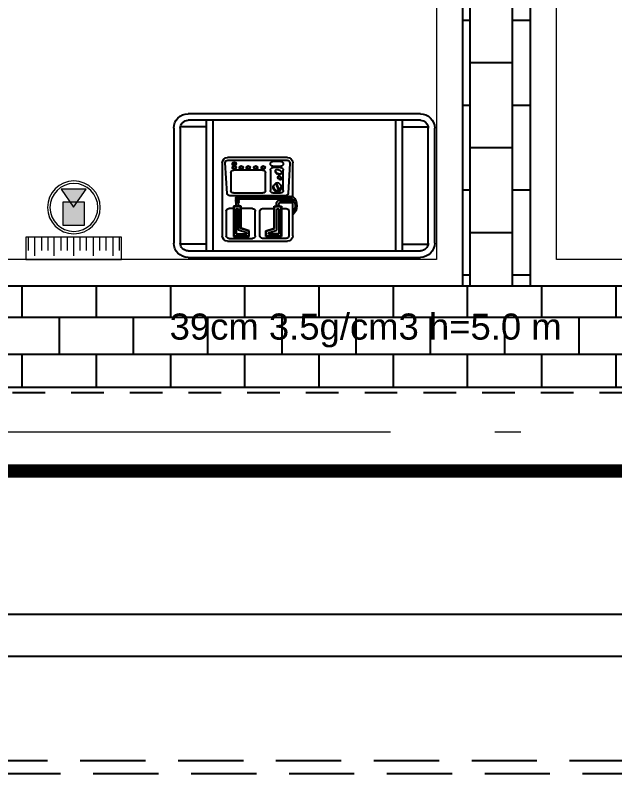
# Model space of a CAD drawing. Header units: metres. Extents: x -22 to 564, y 0 to 143.
# Drawn here: x 123.315 to 125.613, y 32.715 to 35.621 of the extents above; entities that cross this region are included whole.
import ezdxf
from ezdxf.enums import TextEntityAlignment as Align

# ---------------------------------------------------------------- set-up
doc = ezdxf.new("R2010")
doc.units = ezdxf.units.M
for name, pattern in [('EJES630', [6.3, 5.5, -0.4, 0, -0.4]), ('XREF 1N NEURO-ONCOLOGIA$0$DASHED2', [0.375, 0.25, -0.125]), ('XREF 1N NEURO-ONCOLOGIA$0$HIDDEN2', [0.1875, 0.125, -0.0625])]:
    doc.linetypes.add(name, pattern=pattern)
doc.layers.add('EJES', color=11, linetype='EJES630', lineweight=0)
doc.layers.add('XREF 1N NEURO-ONCOLOGIA$0$MUROS DE TABLAROCA', color=150, linetype='Continuous', lineweight=13)
for name, color, linetype in [('TEXTO', 7, 'Continuous'), ('XREF 1N NEURO-ONCOLOGIA$0$CONTRAVENTEOS', 6, 'XREF 1N NEURO-ONCOLOGIA$0$HIDDEN2'), ('XREF 1N NEURO-ONCOLOGIA$0$HATCH', 7, 'Continuous'), ('XREF 1N NEURO-ONCOLOGIA$0$LAMINA MULTIPERFORADA', 9, 'Continuous'), ('XREF 1N NEURO-ONCOLOGIA$0$LOSA BLINDADA', 20, 'XREF 1N NEURO-ONCOLOGIA$0$DASHED2'), ('XREF 1N NEURO-ONCOLOGIA$0$MOBILIARIO', 161, 'Continuous'), ('XREF 1N NEURO-ONCOLOGIA$0$NOVIDESA', 11, 'Continuous'), ('XREF 1N NEURO-ONCOLOGIA$0$TABIQUES BLINDADOS', 30, 'Continuous'), ('XREF 1N NEURO-ONCOLOGIA$0$TEX-MOB', 4, 'Continuous')]:
    doc.layers.add(name, color=color, linetype=linetype)
doc.styles.add('100 LOCALES 25', font='arial.ttf', dxfattribs={"height": 0.25})
doc.styles.add('XREF 1N NEURO-ONCOLOGIA$0$HANDLET', font='romans.shx')

# ---------------------------------------------------------------- blocks, each defined once
blk = doc.blocks.new('XREF 1N NEURO-ONCOLOGIA$0$A$Cd5227eae')
for p, q in [((0.055, 0.5), (0.495, 0.5)), ((0.05, 0.375), (0.05, 0.4746)), ((0.055, 0.475), (0.495, 0.475)), ((0.5, 0.375), (0.5, 0.475)), ((0, -0.445), (0, 0.445)), ((0.025, -0.445), (0.025, 0.445)), ((0.525, 0.445), (0.525, -0.445)), ((0.55, 0.445), (0.55, -0.445)), ((0.525, 0.375), (0.025, 0.375)), ((0.525, 0.35), (0.025, 0.35)), ((0.0823, -0.0439), (0.2234, -0.0439)), ((0.2186, -0.0457), (0.2099, -0.047)), ((0.2186, -0.0508), (0.2099, -0.0521)), ((0.2186, -0.0559), (0.2099, -0.0572)), ((0.2326, -0.0481), (0.2239, -0.0494)), ((0.2326, -0.0532), (0.2239, -0.0545)), ((0.2334, -0.0439), (0.3623, -0.0439)), ((0.3612, -0.0551), (0.2449, -0.0617)), ((0.0623, -0.2939), (0.0623, -0.0639)), ((0.0728, -0.069), (0.0728, -0.1599)), ((0.1772, -0.059), (0.0828, -0.059)), ((0.1872, -0.0873), (0.1872, -0.069)), ((0.2186, -0.061), (0.2099, -0.0622)), ((0.2186, -0.0661), (0.2099, -0.0673)), ((0.2186, -0.0711), (0.2099, -0.0724)), ((0.2186, -0.0762), (0.2099, -0.0775)), ((0.2186, -0.0813), (0.2099, -0.0826)), ((0.2186, -0.0864), (0.2099, -0.0876)), ((0.2326, -0.0583), (0.2239, -0.0596)), ((0.2326, -0.0634), (0.2239, -0.0646)), ((0.2326, -0.0684), (0.2239, -0.0697)), ((0.2326, -0.0735), (0.2239, -0.0748)), ((0.2326, -0.0786), (0.2239, -0.0799)), ((0.2326, -0.0837), (0.2239, -0.085)), ((0.236, -0.0717), (0.236, -0.2849)), ((0.2567, -0.0805), (0.3338, -0.0805)), ((0.3581, -0.0805), (0.3587, -0.0805)), ((0.3723, -0.2928), (0.3723, -0.0651)), ((0.3823, -0.0639), (0.3823, -0.2939)), ((0.0805, -0.0873), (0.0805, -0.1473)), ((0.1963, -0.0873), (0.0805, -0.0873)), ((0.0826, -0.0893), (0.0826, -0.1453)), ((0.1946, -0.0893), (0.0826, -0.0893)), ((0.0905, -0.0973), (0.0905, -0.1373)), ((0.1863, -0.0973), (0.0905, -0.0973)), ((0.0946, -0.1373), (0.1041, -0.1056)), ((0.1006, -0.1453), (0.1103, -0.1139)), ((0.1021, -0.1473), (0.1115, -0.1156)), ((0.1041, -0.1056), (0.1863, -0.1056)), ((0.1103, -0.1139), (0.1946, -0.1139)), ((0.1115, -0.1156), (0.1963, -0.1156)), ((0.1863, -0.1056), (0.1863, -0.0973)), ((0.1872, -0.1599), (0.1872, -0.1156)), ((0.1946, -0.1139), (0.1946, -0.0893)), ((0.1963, -0.1156), (0.1963, -0.0873)), ((0.1963, -0.0936), (0.1963, -0.1093)), ((0.1987, -0.0936), (0.1963, -0.0936)), ((0.1963, -0.1093), (0.1987, -0.1093)), ((0.1987, -0.1093), (0.1987, -0.0936)), ((0.1987, -0.0971), (0.2049, -0.0971)), ((0.1987, -0.1058), (0.2105, -0.1058)), ((0.2186, -0.0915), (0.2099, -0.0927)), ((0.2326, -0.0888), (0.2239, -0.09)), ((0.2326, -0.0939), (0.2239, -0.0951)), ((0.2326, -0.0989), (0.2239, -0.1002)), ((0.2326, -0.104), (0.2239, -0.1053)), ((0.2326, -0.1091), (0.2239, -0.1104)), ((0.2326, -0.1142), (0.2239, -0.1155)), ((0.2467, -0.1198), (0.2467, -0.0905)), ((0.2815, -0.1083), (0.2601, -0.0995)), ((0.2823, -0.1064), (0.2609, -0.0976)), ((0.3438, -0.0905), (0.3438, -0.1198)), ((0.3491, -0.1208), (0.3491, -0.0895)), ((0.3677, -0.0895), (0.3677, -0.1208)), ((0.0905, -0.1373), (0.0946, -0.1373)), ((0.2326, -0.1193), (0.2239, -0.1205)), ((0.2326, -0.1244), (0.2239, -0.1256)), ((0.2326, -0.1294), (0.2239, -0.1307)), ((0.2326, -0.1345), (0.2239, -0.1358)), ((0.2326, -0.1396), (0.2239, -0.1409)), ((0.2326, -0.1447), (0.2239, -0.1459)), ((0.3338, -0.1298), (0.2567, -0.1298)), ((0.3587, -0.1298), (0.3581, -0.1298)), ((0.0805, -0.1473), (0.1021, -0.1473)), ((0.0826, -0.1453), (0.1006, -0.1453)), ((0.0828, -0.1699), (0.1772, -0.1699)), ((0.2326, -0.1498), (0.2239, -0.151)), ((0.2326, -0.1548), (0.2239, -0.1561)), ((0.2326, -0.1599), (0.2239, -0.1612)), ((0.2326, -0.165), (0.2239, -0.1663)), ((0.2326, -0.1701), (0.2239, -0.1714)), ((0.2467, -0.2711), (0.2467, -0.1584)), ((0.2567, -0.1484), (0.3237, -0.1484)), ((0.3337, -0.1584), (0.3337, -0.2711)), ((0.0728, -0.2888), (0.0728, -0.1979)), ((0.0828, -0.1879), (0.1772, -0.1879)), ((0.1872, -0.1979), (0.1872, -0.2422)), ((0.2326, -0.1752), (0.2239, -0.1764)), ((0.2326, -0.1803), (0.2239, -0.1815)), ((0.2326, -0.1853), (0.2239, -0.1866)), ((0.2326, -0.1904), (0.2239, -0.1917)), ((0.2326, -0.1955), (0.2239, -0.1968)), ((0.2326, -0.2006), (0.2239, -0.2019)), ((0.0805, -0.2705), (0.0805, -0.2105)), ((0.0805, -0.2105), (0.1021, -0.2105)), ((0.0826, -0.2685), (0.0826, -0.2125)), ((0.0826, -0.2125), (0.1006, -0.2125)), ((0.0905, -0.2605), (0.0905, -0.2205)), ((0.0905, -0.2205), (0.0946, -0.2205)), ((0.0946, -0.2205), (0.1041, -0.2522)), ((0.1006, -0.2125), (0.1103, -0.2439)), ((0.1021, -0.2105), (0.1115, -0.2422)), ((0.2326, -0.2057), (0.2239, -0.2069)), ((0.2326, -0.2107), (0.2239, -0.212)), ((0.2326, -0.2158), (0.2239, -0.2171)), ((0.2326, -0.2209), (0.2239, -0.2222)), ((0.2326, -0.226), (0.2239, -0.2273)), ((0.2326, -0.2311), (0.2239, -0.2323)), ((0.1863, -0.2605), (0.0905, -0.2605)), ((0.1041, -0.2522), (0.1863, -0.2522)), ((0.1103, -0.2439), (0.1946, -0.2439)), ((0.1115, -0.2422), (0.1963, -0.2422)), ((0.1863, -0.2522), (0.1863, -0.2605)), ((0.1946, -0.2439), (0.1946, -0.2685)), ((0.1963, -0.2422), (0.1963, -0.2705)), ((0.1963, -0.2485), (0.1963, -0.2642)), ((0.1987, -0.2485), (0.1963, -0.2485)), ((0.1987, -0.2642), (0.1987, -0.2485)), ((0.1987, -0.252), (0.2092, -0.252)), ((0.1987, -0.2607), (0.2105, -0.2607)), ((0.2105, -0.2607), (0.2092, -0.252)), ((0.2156, -0.2607), (0.2143, -0.252)), ((0.2207, -0.2607), (0.2194, -0.252)), ((0.2326, -0.2362), (0.2239, -0.2374)), ((0.2326, -0.2412), (0.2239, -0.2425)), ((0.2326, -0.2463), (0.2239, -0.2476)), ((0.2257, -0.2607), (0.2245, -0.252)), ((0.2308, -0.2607), (0.2296, -0.252)), ((0.1963, -0.2705), (0.0805, -0.2705)), ((0.1946, -0.2685), (0.0826, -0.2685)), ((0.1872, -0.2705), (0.1872, -0.2888)), ((0.1963, -0.2642), (0.1987, -0.2642)), ((0.3237, -0.2811), (0.2567, -0.2811)), ((0.3623, -0.3139), (0.0823, -0.3139)), ((0.1772, -0.2988), (0.0828, -0.2988)), ((0.2449, -0.2949), (0.3623, -0.3028)), ((0.525, -0.35), (0.025, -0.35)), ((0.025, -0.375), (0.525, -0.375)), ((0.05, -0.375), (0.05, -0.475)), ((0.5, -0.375), (0.5, -0.475)), ((0.495, -0.475), (0.055, -0.475)), ((0.495, -0.5), (0.055, -0.5))]:
    blk.add_line(p, q)
blk.add_circle((0.271, -0.1031), 0.0142)
for centre, radius, start, end in [((0.055, 0.445), 0.055, 90, 180), ((0.495, 0.445), 0.055, 0, 90), ((0.055, 0.445), 0.03, 90, 180), ((0.495, 0.445), 0.03, 0, 90), ((0.495, 0.445), 0.03, 0, 90), ((0.1981, -0.076), 0.0477, 43.7553, 137.6597), ((0.0823, -0.0639), 0.02, 90, 180), ((0.199, -0.0726), 0.0377, 48.7809, 130.2638), ((0.2118, -0.0445), 0.00318, 169.9708, 233.1301), ((0.2118, -0.0495), 0.00318, 126.8699, 233.1301), ((0.2118, -0.0546), 0.00318, 126.8699, 233.1301), ((0.2118, -0.0597), 0.00318, 126.8699, 233.1301), ((0.2167, -0.0432), 0.00318, 306.8699, 346.9472), ((0.2167, -0.0483), 0.00318, 306.8699, 53.1301), ((0.2167, -0.0533), 0.00318, 306.8699, 53.1301), ((0.2167, -0.0584), 0.00318, 306.8699, 53.1301), ((0.2258, -0.0469), 0.00318, 126.8699, 233.1301), ((0.2258, -0.0519), 0.00318, 126.8699, 233.1301), ((0.2258, -0.057), 0.00318, 126.8699, 233.1301), ((0.2307, -0.0456), 0.00318, 306.8699, 53.1301), ((0.2307, -0.0507), 0.00318, 306.8699, 53.1301), ((0.2307, -0.0557), 0.00318, 306.8699, 53.1301), ((0.3623, -0.0651), 0.01, 0, 96.3402), ((0.3623, -0.0639), 0.02, 0, 90), ((0.0828, -0.069), 0.01, 90, 180), ((0.1772, -0.069), 0.01, 0, 90), ((0.2118, -0.0648), 0.00318, 126.8699, 233.1301), ((0.2118, -0.0699), 0.00318, 126.8699, 233.1301), ((0.2118, -0.0749), 0.00318, 126.8699, 233.1301), ((0.2118, -0.08), 0.00318, 126.8699, 233.1301), ((0.2118, -0.0851), 0.00318, 126.8699, 233.1301), ((0.2167, -0.0635), 0.00318, 306.8699, 53.1301), ((0.2167, -0.0686), 0.00318, 306.8699, 53.1301), ((0.2167, -0.0737), 0.00318, 306.8699, 53.1301), ((0.2167, -0.0788), 0.00318, 306.8699, 53.1301), ((0.2167, -0.0838), 0.00318, 306.8699, 53.1301), ((0.2167, -0.0889), 0.00318, 306.8699, 53.1301), ((0.2258, -0.0621), 0.00318, 126.8699, 233.1301), ((0.2258, -0.0672), 0.00318, 126.8699, 233.1301), ((0.2258, -0.0723), 0.00318, 126.8699, 233.1301), ((0.2258, -0.0773), 0.00318, 126.8699, 233.1301), ((0.2258, -0.0824), 0.00318, 126.8699, 233.1301), ((0.2258, -0.0875), 0.00318, 126.8699, 233.1301), ((0.2307, -0.0608), 0.00318, 306.8699, 53.1301), ((0.2307, -0.0659), 0.00318, 306.8699, 53.1301), ((0.2307, -0.071), 0.00318, 306.8699, 53.1301), ((0.2307, -0.0761), 0.00318, 306.8699, 53.1301), ((0.2307, -0.0812), 0.00318, 306.8699, 53.1301), ((0.2307, -0.0862), 0.00318, 306.8699, 53.1301), ((0.246, -0.0717), 0.01, 96.3402, 180), ((0.2567, -0.0905), 0.01, 90, 180), ((0.2676, -0.1031), 0.016, 53.8259, 306.1741), ((0.3338, -0.0905), 0.01, 0, 90), ((0.3581, -0.0895), 0.009, 90, 180), ((0.3587, -0.0895), 0.009, 0, 90), ((0.2044, -0.0915), 0.00557, 265.1662, 347.7316), ((0.2118, -0.0902), 0.00318, 126.8699, 233.1301), ((0.2078, -0.0948), 0.0113, 283.5627, 17.4393), ((0.2258, -0.0926), 0.00318, 126.8699, 233.1301), ((0.2258, -0.0977), 0.00318, 126.8699, 233.1301), ((0.2258, -0.1028), 0.00318, 126.8699, 233.1301), ((0.2258, -0.1078), 0.00318, 126.8699, 233.1301), ((0.2258, -0.1129), 0.00318, 126.8699, 233.1301), ((0.2258, -0.118), 0.00318, 126.8699, 233.1301), ((0.2307, -0.0913), 0.00318, 306.8699, 53.1301), ((0.2307, -0.0964), 0.00318, 306.8699, 53.1301), ((0.2307, -0.1015), 0.00318, 306.8699, 53.1301), ((0.2307, -0.1066), 0.00318, 306.8699, 53.1301), ((0.2307, -0.1116), 0.00318, 306.8699, 53.1301), ((0.2307, -0.1167), 0.00318, 306.8699, 53.1301), ((0.2605, -0.0986), 0.00103, 67.7128, 247.7128), ((0.2819, -0.1073), 0.00103, 247.7128, 67.7128), ((0.2258, -0.1231), 0.00318, 126.8699, 233.1301), ((0.2258, -0.1282), 0.00318, 126.8699, 233.1301), ((0.2258, -0.1332), 0.00318, 126.8699, 233.1301), ((0.2258, -0.1383), 0.00318, 126.8699, 233.1301), ((0.2258, -0.1434), 0.00318, 126.8699, 233.1301), ((0.2307, -0.1218), 0.00318, 306.8699, 53.1301), ((0.2307, -0.1269), 0.00318, 306.8699, 53.1301), ((0.2307, -0.132), 0.00318, 306.8699, 53.1301), ((0.2307, -0.1371), 0.00318, 306.8699, 53.1301), ((0.2307, -0.1421), 0.00318, 306.8699, 53.1301), ((0.2307, -0.1472), 0.00318, 306.8699, 53.1301), ((0.2567, -0.1198), 0.01, 180, 270), ((0.3338, -0.1198), 0.01, 270, 0), ((0.3581, -0.1208), 0.009, 180, 270), ((0.3587, -0.1208), 0.009, 270, 0), ((0.0828, -0.1599), 0.01, 180, 270), ((0.1772, -0.1599), 0.01, 270, 0), ((0.2258, -0.1485), 0.00318, 126.8699, 233.1301), ((0.2258, -0.1536), 0.00318, 126.8699, 233.1301), ((0.2258, -0.1587), 0.00318, 126.8699, 233.1301), ((0.2258, -0.1637), 0.00318, 126.8699, 233.1301), ((0.2258, -0.1688), 0.00318, 126.8699, 233.1301), ((0.2258, -0.1739), 0.00318, 126.8699, 233.1301), ((0.2307, -0.1523), 0.00318, 306.8699, 53.1301), ((0.2307, -0.1574), 0.00318, 306.8699, 53.1301), ((0.2307, -0.1625), 0.00318, 306.8699, 53.1301), ((0.2307, -0.1675), 0.00318, 306.8699, 53.1301), ((0.2307, -0.1726), 0.00318, 306.8699, 53.1301), ((0.2567, -0.1584), 0.01, 90, 180), ((0.3237, -0.1584), 0.01, 0, 90), ((0.0828, -0.1979), 0.01, 90, 180), ((0.1772, -0.1979), 0.01, 0, 90), ((0.2258, -0.179), 0.00318, 126.8699, 233.1301), ((0.2258, -0.1841), 0.00318, 126.8699, 233.1301), ((0.2258, -0.1891), 0.00318, 126.8699, 233.1301), ((0.2258, -0.1942), 0.00318, 126.8699, 233.1301), ((0.2258, -0.1993), 0.00318, 126.8699, 233.1301), ((0.2258, -0.2044), 0.00318, 126.8699, 233.1301), ((0.2307, -0.1777), 0.00318, 306.8699, 53.1301), ((0.2307, -0.1828), 0.00318, 306.8699, 53.1301), ((0.2307, -0.1879), 0.00318, 306.8699, 53.1301), ((0.2307, -0.193), 0.00318, 306.8699, 53.1301), ((0.2307, -0.198), 0.00318, 306.8699, 53.1301), ((0.2307, -0.2031), 0.00318, 306.8699, 53.1301), ((0.2258, -0.2095), 0.00318, 126.8699, 233.1301), ((0.2258, -0.2146), 0.00318, 126.8699, 233.1301), ((0.2258, -0.2196), 0.00318, 126.8699, 233.1301), ((0.2258, -0.2247), 0.00318, 126.8699, 233.1301), ((0.2258, -0.2298), 0.00318, 126.8699, 233.1301), ((0.2258, -0.2349), 0.00318, 126.8699, 233.1301), ((0.2307, -0.2082), 0.00318, 306.8699, 53.1301), ((0.2307, -0.2133), 0.00318, 306.8699, 53.1301), ((0.2307, -0.2184), 0.00318, 306.8699, 53.1301), ((0.2307, -0.2234), 0.00318, 306.8699, 53.1301), ((0.2307, -0.2285), 0.00318, 306.8699, 53.1301), ((0.2307, -0.2336), 0.00318, 306.8699, 53.1301), ((0.2117, -0.2538), 0.00304, 27.2871, 143.5026), ((0.213, -0.2595), 0.00282, 205.6337, 334.3663), ((0.2168, -0.2539), 0.00318, 36.8699, 143.1301), ((0.2181, -0.2588), 0.00318, 216.8699, 323.1301), ((0.2219, -0.254), 0.00325, 38.5416, 141.4585), ((0.2232, -0.2595), 0.00282, 205.6337, 334.3663), ((0.2258, -0.24), 0.00318, 126.8699, 233.1301), ((0.2258, -0.245), 0.00318, 126.8699, 233.1301), ((0.2221, -0.2501), 0.00303, 321.1524, 54.8176), ((0.227, -0.2539), 0.00318, 36.8699, 143.1301), ((0.2283, -0.2588), 0.00318, 216.8699, 323.1301), ((0.2138, -0.2513), 0.0194, 331.0927, 14.8469), ((0.2307, -0.2387), 0.00318, 306.8699, 53.1301), ((0.2307, -0.2438), 0.00318, 306.8699, 53.1301), ((0.0828, -0.2888), 0.01, 180, 270), ((0.1772, -0.2888), 0.01, 270, 0), ((0.246, -0.2849), 0.01, 180, 263.6598), ((0.2567, -0.2711), 0.01, 180, 270), ((0.3237, -0.2711), 0.01, 270, 0), ((0.0823, -0.2939), 0.02, 180, 270), ((0.3623, -0.2928), 0.01, 270, 0), ((0.3623, -0.2939), 0.02, 270, 0), ((0.055, -0.445), 0.055, 180, 270), ((0.055, -0.445), 0.03, 180, 270), ((0.495, -0.445), 0.055, 270, 0), ((0.495, -0.445), 0.03, 270, 0)]:
    blk.add_arc(centre, radius, start, end)
at = {"extrusion": (0, 0, -1)}
for centre, major_axis, ratio, start_param, end_param in [((0.304, -0.0945), (-0.00411, 0.00713), 0.581852, 3.071382, 6.44697), ((0.305, -0.094), (-0.00411, 0.00713), 0.581852, -3.141592653589793, 3.141592653589793), ((0.3281, -0.0983), (-0.0066, 0.0114), 0.55636, -3.141592653589793, 3.141592653589793), ((0.3258, -0.0997), (-0.0066, 0.0114), 0.55636, 2.953797, 6.470981), ((0.3434, -0.1573), (0, 0.00823), 0.581852, 2.937621, 6.487157), ((0.3453, -0.1573), (0, 0.00823), 0.581852, -3.141592653589793, 3.141592653589793), ((0.3434, -0.1859), (0, 0.00823), 0.581852, 2.937621, 6.487157), ((0.3453, -0.1859), (0, 0.00823), 0.581852, -3.141592653589793, 3.141592653589793), ((0.3434, -0.2147), (0, 0.00823), 0.581852, 2.937621, 6.487157), ((0.3453, -0.2147), (0, 0.00823), 0.581852, -3.141592653589793, 3.141592653589793), ((0.3434, -0.2412), (0, 0.00823), 0.581852, 2.937621, 6.487157), ((0.3434, -0.268), (0, 0.00823), 0.581852, 2.937621, 6.487157), ((0.3453, -0.2412), (0, 0.00823), 0.581852, -3.141592653589793, 3.141592653589793), ((0.3453, -0.268), (0, 0.00823), 0.581852, -3.141592653589793, 3.141592653589793), ((0.3582, -0.268), (0, 0.00823), 0.581852, 2.937621, 6.487157), ((0.3602, -0.268), (0, 0.00823), 0.581852, -3.141592653589793, 3.141592653589793)]:
    blk.add_ellipse(centre, major_axis=major_axis, ratio=ratio, start_param=start_param, end_param=end_param, dxfattribs=at)
blk = doc.blocks.new('XREF 1N NEURO-ONCOLOGIA$0$A$Ce07ac8d1')
at = {"transparency": 33554559}
for points in [[(1.0216, -0.1301), (0.9389, -0.1301), (1.0216, -0.2181)], [(1.0216, -0.2181), (0.9389, -0.1301), (0.9389, -0.2181)], [(1.0279, -0.2679), (0.9792, -0.199), (0.9315, -0.2679)]]:
    blk.add_hatch(color=256, dxfattribs=at).paths.add_polyline_path(points)
at = {"lineweight": 9}
for points in [[(0.7969, 0.0013), (1.1625, 0.0013), (1.1625, -0.0846), (0.7969, -0.0846)], [(0.9389, -0.2181), (0.9389, -0.1301), (1.0216, -0.1301), (1.0216, -0.2181)], [(1.0279, -0.2679), (0.9315, -0.2679), (0.9792, -0.199)]]:
    blk.add_lwpolyline(points, close=True, dxfattribs=at)
for points in [[(0.8298, -0.0846), (0.8298, -0.0136)], [(0.9039, -0.0846), (0.9039, -0.0136)], [(0.9792, -0.0846), (0.9792, -0.0136)], [(1.0544, -0.0846), (1.0544, -0.0136)], [(1.1297, -0.0846), (1.1297, -0.0136)], [(0.8054, -0.0846), (0.8054, -0.0337)], [(0.8563, -0.0846), (0.8563, -0.0337)], [(0.8806, -0.0846), (0.8806, -0.0337)], [(0.9304, -0.0846), (0.9304, -0.0337)], [(0.9548, -0.0846), (0.9548, -0.0337)], [(1.0036, -0.0846), (1.0036, -0.0337)], [(1.0279, -0.0846), (1.0279, -0.0337)], [(1.0788, -0.0846), (1.0788, -0.0337)], [(1.1032, -0.0846), (1.1032, -0.0337)], [(1.154, -0.0846), (1.154, -0.0337)]]:
    blk.add_lwpolyline(points, dxfattribs=at)
for radius in [0.1012, 0.0917]:
    blk.add_circle((0.9808, -0.1985), radius, dxfattribs=at)
blk = doc.blocks.new('XREF 1N NEURO-ONCOLOGIA')
at = {"layer": 'XREF 1N NEURO-ONCOLOGIA$0$HATCH'}
h = blk.add_hatch(dxfattribs=at)
h.set_pattern_fill('AR-B816', color=256, scale=0.0007, angle=90)
h.set_pattern_definition([(90, (0.04226, -0.01852), (-0.14224, 9e-18), []), (180, (0.04226, -0.01852), (-0.14224, -0.14224), [0.14224, -0.14224])])
h.paths.add_polyline_path([(0.7439, 23.2376), (1.1339, 23.2376), (1.1339, 16.9576), (0.7439, 16.9576)])
h = blk.add_hatch(dxfattribs=at)
h.set_pattern_fill('AR-B816', color=256, scale=0.0008)
h.set_pattern_definition([(0, (0, -0.05), (0, 0.16256), []), (90, (0, -0.05), (-0.16256, 0.16256), [0.16256, -0.16256])])
h.paths.add_polyline_path([(4.7539, 19.3876), (1.1339, 19.3876), (1.1339, 19.1276), (4.7539, 19.1276)])
at = {"layer": 'XREF 1N NEURO-ONCOLOGIA$0$CONTRAVENTEOS', "elevation": 0}
blk.add_lwpolyline([(0.7239, 16.9376), (0.7239, 23.2576), (0.4239, 23.2576), (0.4239, 16.9376)], close=True, dxfattribs=at)
at = {"layer": 'XREF 1N NEURO-ONCOLOGIA$0$LAMINA MULTIPERFORADA', "linetype": 'XREF 1N NEURO-ONCOLOGIA$0$DASHED2'}
for points in [[(17.0364, 51.2076), (17.0364, 26.858), (22.334, 26.8578), (22.334, -3.0724), (-0.7361, -3.0724), (-0.7361, 52.1676), (10.057, 52.1676)], [(16.9864, 51.2076), (16.9864, 26.808), (22.284, 26.8078), (22.284, -3.0224), (-0.6861, -3.0224), (-0.6861, 52.1176), (10.057, 52.1176)]]:
    blk.add_lwpolyline(points, dxfattribs=at)
at = {"layer": 'XREF 1N NEURO-ONCOLOGIA$0$LOSA BLINDADA', "const_width": 0.05, "elevation": 0}
blk.add_lwpolyline([(0.4239, 23.9076), (7.5739, 23.9076), (7.5739, 16.2876), (0.4239, 16.2876)], close=True, dxfattribs=at)
at = {"layer": 'XREF 1N NEURO-ONCOLOGIA$0$MUROS DE TABLAROCA'}
blk.add_lwpolyline([(3.5888, 16.9676), (1.2339, 16.9676), (1.2339, 19.0276), (4.8539, 19.0276), (4.8539, 19.4876), (1.2339, 19.4876), (1.2339, 23.0976), (6.6339, 23.0976), (6.6339, 16.9676), (5.4868, 16.9676), (5.4868, 16.0876), (6.9239, 16.0876)], dxfattribs=at)
at = {"layer": 'XREF 1N NEURO-ONCOLOGIA$0$NOVIDESA'}
for points in [[(-0.2861, 14.6376), (-0.2861, 32.3576)], [(-0.1261, 14.7976), (-0.1261, 32.1976)]]:
    blk.add_lwpolyline(points, dxfattribs=at)
at = {"layer": 'XREF 1N NEURO-ONCOLOGIA$0$TABIQUES BLINDADOS'}
blk.add_lwpolyline([(0.7439, 23.2376), (1.1339, 23.2376), (1.1339, 16.9576), (0.7439, 16.9576)], close=True, dxfattribs=at)
at = {"layer": 'XREF 1N NEURO-ONCOLOGIA$0$TABIQUES BLINDADOS', "elevation": 0}
blk.add_lwpolyline([(4.7539, 19.3876), (1.1339, 19.3876), (1.1339, 19.1276), (4.7539, 19.1276)], close=True, dxfattribs=at)
at = {"layer": 'XREF 1N NEURO-ONCOLOGIA$0$MOBILIARIO', "xscale": -1}
for name, p, rotation in [('XREF 1N NEURO-ONCOLOGIA$0$A$Ce07ac8d1', (1.2352, 21.8576), 90), ('XREF 1N NEURO-ONCOLOGIA$0$A$Cd5227eae', (1.2423, 19.9942), 180)]:
    blk.add_blockref(name, p, dxfattribs=dict(at, rotation=rotation))
at = {"layer": 'XREF 1N NEURO-ONCOLOGIA$0$TEX-MOB', "style": 'XREF 1N NEURO-ONCOLOGIA$0$HANDLET'}
for p in [(1.7, 4.5847, 0), (1.7073, 2.0138, 0)]:
    blk.add_attdef('234', text='', height=0.075, rotation=180, dxfattribs=at).set_placement(p, align=Align.MIDDLE_CENTER)

msp = doc.modelspace()

# ---------------------------------------------------------------- block references
at = {"rotation": 90}
msp.add_blockref('XREF 1N NEURO-ONCOLOGIA', (144.4169, 33.4511), dxfattribs=at)

# ---------------------------------------------------------------- next in the draw order: linework, layer by layer
at = {"layer": 'EJES'}
msp.add_line((80.8529, 34.025), (145.8292, 34.025), dxfattribs=at)

# ---------------------------------------------------------------- next in the draw order: texts
at = {"layer": 'TEXTO', "color": 0, "insert": (123.9068, 34.3482, 0), "char_height": 0.1, "width": 2.178204, "attachment_point": 7, "style": '100 LOCALES 25'}
msp.add_mtext('39cm 3.5g/cm3 h=5.0 m', dxfattribs=at)

doc.saveas('drawing.dxf')
